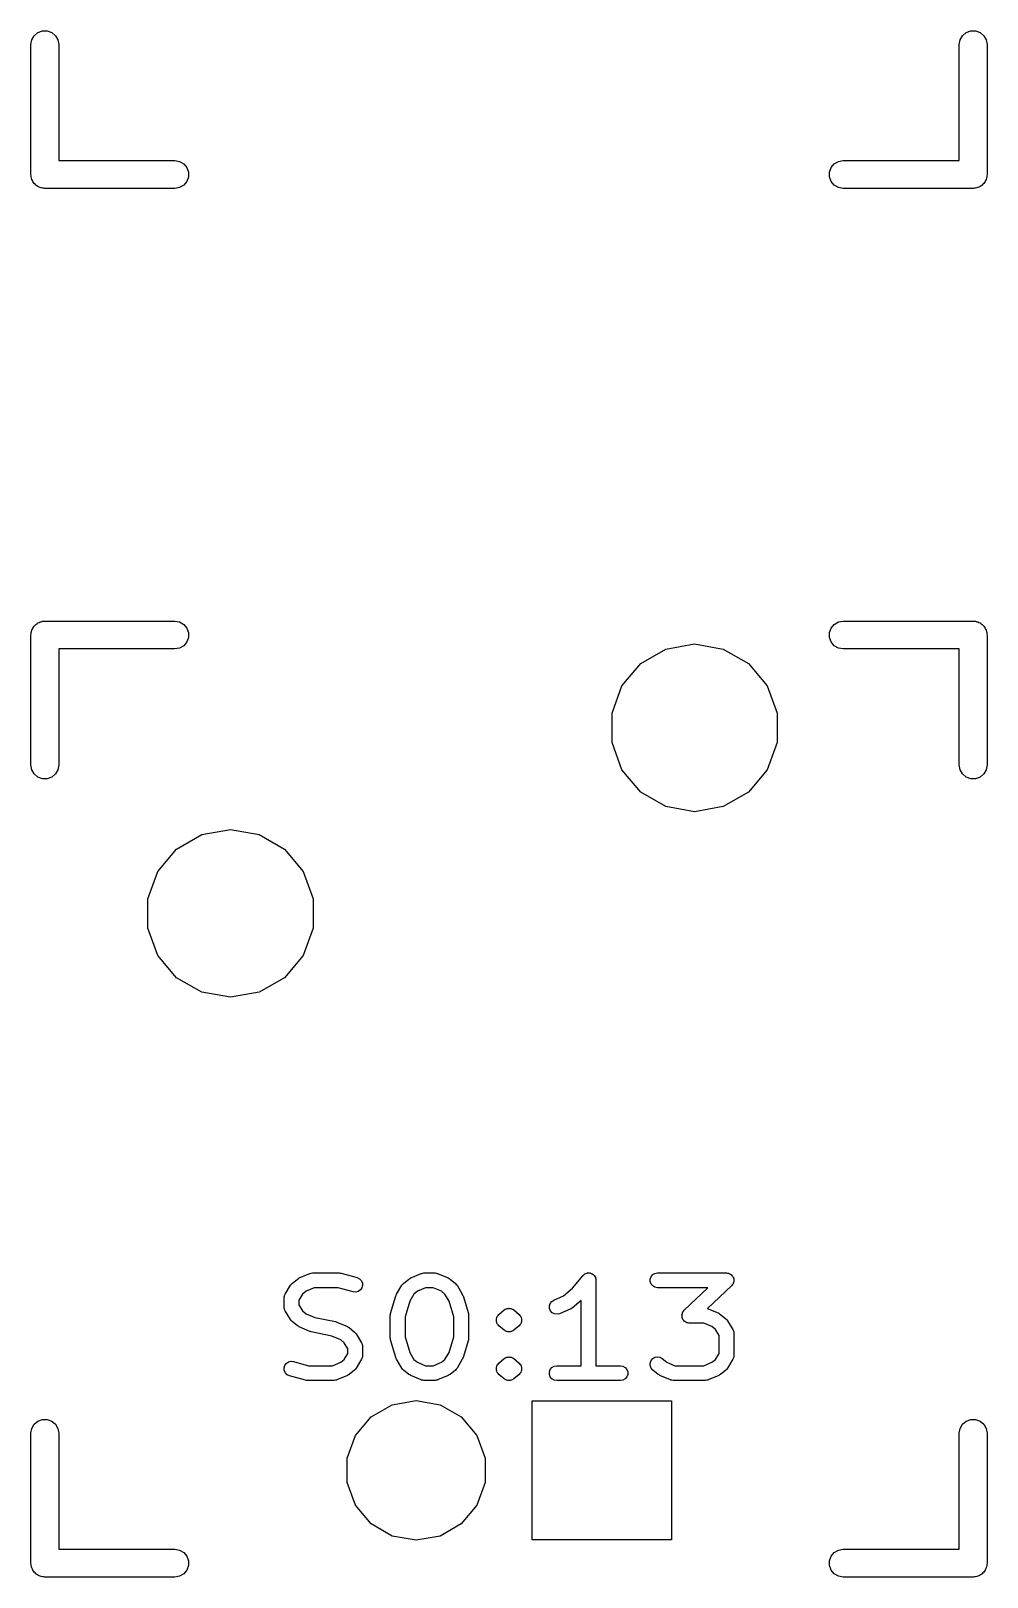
# Model space of a CAD drawing. Extents: x 15 to 276, y -105 to -15.
# Drawn here: x 262.46 to 275.54, y -104.54 to -83.38 of the extents above; entities that cross this region are included whole.
import ezdxf

# ---------------------------------------------------------------- set-up
doc = ezdxf.new("R2010")
doc.units = 0
doc.header["$MEASUREMENT"] = 0
doc.layers.add('BLACK', color=7, linetype='CONTINUOUS')

msp = doc.modelspace()

# ---------------------------------------------------------------- linework, layer by layer
at = {"layer": 'Black'}
for p, q in [((262.459, -83.572), (262.471, -83.5068)), ((262.471, -83.5068), (262.504, -83.4495)), ((262.504, -83.4495), (262.555, -83.407)), ((262.555, -83.407), (262.617, -83.3844)), ((262.617, -83.3844), (262.683, -83.3844)), ((262.683, -83.3844), (262.745, -83.407)), ((262.745, -83.407), (262.796, -83.4495)), ((262.796, -83.4495), (262.829, -83.5068)), ((262.829, -83.5068), (262.84, -83.572)), ((275.159, -83.572), (275.171, -83.5068)), ((275.171, -83.5068), (275.204, -83.4495)), ((275.204, -83.4495), (275.255, -83.407)), ((275.255, -83.407), (275.317, -83.3844)), ((275.317, -83.3844), (275.383, -83.3844)), ((275.383, -83.3844), (275.445, -83.407)), ((275.445, -83.407), (275.496, -83.4495)), ((275.496, -83.4495), (275.529, -83.5068)), ((275.529, -83.5068), (275.541, -83.572)), ((262.459, -85.35), (262.459, -83.572)), ((262.84, -83.572), (262.84, -85.1595)), ((275.159, -85.1595), (275.159, -83.572)), ((275.541, -83.572), (275.541, -85.35)), ((262.84, -85.1595), (264.428, -85.1595)), ((264.428, -85.1595), (264.493, -85.171)), ((264.493, -85.171), (264.55, -85.2041)), ((264.55, -85.2041), (264.593, -85.2548)), ((264.593, -85.2548), (264.616, -85.3169)), ((273.384, -85.3169), (273.407, -85.2548)), ((273.407, -85.2548), (273.45, -85.2041)), ((273.45, -85.2041), (273.507, -85.171)), ((273.507, -85.171), (273.572, -85.1595)), ((273.572, -85.1595), (275.159, -85.1595)), ((262.462, -85.3664), (262.459, -85.35)), ((262.462, -85.3831), (262.462, -85.3664)), ((262.468, -85.3987), (262.462, -85.3831)), ((262.471, -85.4152), (262.468, -85.3987)), ((262.479, -85.4296), (262.471, -85.4152)), ((262.485, -85.4453), (262.479, -85.4296)), ((262.496, -85.458), (262.485, -85.4453)), ((262.504, -85.4725), (262.496, -85.458)), ((264.593, -85.4453), (264.55, -85.4959)), ((264.616, -85.3831), (264.593, -85.4453)), ((264.616, -85.3169), (264.616, -85.3831)), ((273.384, -85.3831), (273.384, -85.3169)), ((273.407, -85.4453), (273.384, -85.3831)), ((273.45, -85.4959), (273.407, -85.4453)), ((275.504, -85.458), (275.496, -85.4725)), ((275.515, -85.4453), (275.504, -85.458)), ((275.521, -85.4296), (275.515, -85.4453)), ((275.529, -85.4152), (275.521, -85.4296)), ((275.532, -85.3987), (275.529, -85.4152)), ((275.538, -85.3831), (275.532, -85.3987)), ((275.541, -85.35), (275.538, -85.3664)), ((275.538, -85.3664), (275.538, -85.3831)), ((262.517, -85.4832), (262.504, -85.4725)), ((262.528, -85.4959), (262.517, -85.4832)), ((262.542, -85.5043), (262.528, -85.4959)), ((262.555, -85.515), (262.542, -85.5043)), ((262.57, -85.5207), (262.555, -85.515)), ((262.585, -85.529), (262.57, -85.5207)), ((262.601, -85.5319), (262.585, -85.529)), ((262.617, -85.5376), (262.601, -85.5319)), ((262.634, -85.5376), (262.617, -85.5376)), ((262.65, -85.5405), (262.634, -85.5376)), ((264.428, -85.5405), (262.65, -85.5405)), ((264.493, -85.529), (264.428, -85.5405)), ((264.55, -85.4959), (264.493, -85.529)), ((273.507, -85.529), (273.45, -85.4959)), ((273.572, -85.5405), (273.507, -85.529)), ((275.35, -85.5405), (273.572, -85.5405)), ((275.366, -85.5376), (275.35, -85.5405)), ((275.383, -85.5376), (275.366, -85.5376)), ((275.399, -85.5319), (275.383, -85.5376)), ((275.415, -85.529), (275.399, -85.5319)), ((275.43, -85.5207), (275.415, -85.529)), ((275.445, -85.515), (275.43, -85.5207)), ((275.458, -85.5043), (275.445, -85.515)), ((275.472, -85.4959), (275.458, -85.5043)), ((275.483, -85.4832), (275.472, -85.4959)), ((275.496, -85.4725), (275.483, -85.4832)), ((262.462, -91.6169), (262.468, -91.6013)), ((262.468, -91.6013), (262.471, -91.5848)), ((262.471, -91.5848), (262.479, -91.5704)), ((262.479, -91.5704), (262.485, -91.5547)), ((262.485, -91.5547), (262.496, -91.542)), ((262.496, -91.542), (262.504, -91.5275)), ((262.504, -91.5275), (262.517, -91.5168)), ((262.517, -91.5168), (262.528, -91.5041)), ((262.528, -91.5041), (262.542, -91.4957)), ((262.542, -91.4957), (262.555, -91.485)), ((262.555, -91.485), (262.57, -91.4793)), ((262.57, -91.4793), (262.585, -91.471)), ((262.585, -91.471), (262.601, -91.4681)), ((262.601, -91.4681), (262.617, -91.4624)), ((262.617, -91.4624), (262.634, -91.4624)), ((262.634, -91.4624), (262.65, -91.4595)), ((262.65, -91.4595), (264.428, -91.4595)), ((264.428, -91.4595), (264.493, -91.471)), ((264.493, -91.471), (264.55, -91.5041)), ((264.55, -91.5041), (264.593, -91.5547)), ((264.593, -91.5547), (264.616, -91.6169)), ((273.384, -91.6169), (273.407, -91.5547)), ((273.407, -91.5547), (273.45, -91.5041)), ((273.45, -91.5041), (273.507, -91.471)), ((273.507, -91.471), (273.572, -91.4595)), ((273.572, -91.4595), (275.35, -91.4595)), ((275.35, -91.4595), (275.366, -91.4624)), ((275.366, -91.4624), (275.383, -91.4624)), ((275.383, -91.4624), (275.399, -91.4681)), ((275.399, -91.4681), (275.415, -91.471)), ((275.415, -91.471), (275.43, -91.4793)), ((275.43, -91.4793), (275.445, -91.485)), ((275.445, -91.485), (275.458, -91.4957)), ((275.458, -91.4957), (275.472, -91.5041)), ((275.472, -91.5041), (275.483, -91.5168)), ((275.483, -91.5168), (275.496, -91.5275)), ((275.496, -91.5275), (275.504, -91.542)), ((275.504, -91.542), (275.515, -91.5547)), ((275.515, -91.5547), (275.521, -91.5704)), ((275.521, -91.5704), (275.529, -91.5848)), ((275.529, -91.5848), (275.532, -91.6013)), ((275.532, -91.6013), (275.538, -91.6169)), ((262.459, -91.65), (262.462, -91.6336)), ((262.459, -93.428), (262.459, -91.65)), ((262.462, -91.6336), (262.462, -91.6169)), ((264.55, -91.7959), (264.493, -91.829)), ((264.593, -91.7452), (264.55, -91.7959)), ((264.616, -91.6831), (264.593, -91.7452)), ((264.616, -91.6169), (264.616, -91.6831)), ((271.148, -91.8418), (271.54, -91.7726)), ((271.54, -91.7726), (271.932, -91.8418)), ((273.384, -91.6831), (273.384, -91.6169)), ((273.407, -91.7452), (273.384, -91.6831)), ((273.45, -91.7959), (273.407, -91.7452)), ((273.507, -91.829), (273.45, -91.7959)), ((275.538, -91.6169), (275.538, -91.6336)), ((275.538, -91.6336), (275.541, -91.65)), ((275.541, -91.65), (275.541, -93.428)), ((264.428, -91.8405), (262.84, -91.8405)), ((262.84, -91.8405), (262.84, -93.428)), ((264.493, -91.829), (264.428, -91.8405)), ((270.802, -92.0411), (271.148, -91.8418)), ((271.932, -91.8418), (272.278, -92.0411)), ((273.572, -91.8405), (273.507, -91.829)), ((275.159, -91.8405), (273.572, -91.8405)), ((275.159, -93.428), (275.159, -91.8405)), ((270.546, -92.3463), (270.802, -92.0411)), ((272.278, -92.0411), (272.534, -92.3463)), ((270.41, -92.7208), (270.546, -92.3463)), ((272.534, -92.3463), (272.67, -92.7208)), ((270.41, -93.1192), (270.41, -92.7208)), ((272.67, -92.7208), (272.67, -93.1192)), ((270.546, -93.4937), (270.41, -93.1192)), ((272.67, -93.1192), (272.534, -93.4937)), ((262.471, -93.4932), (262.459, -93.428)), ((262.504, -93.5505), (262.471, -93.4932)), ((262.829, -93.4932), (262.796, -93.5505)), ((262.84, -93.428), (262.829, -93.4932)), ((270.802, -93.7989), (270.546, -93.4937)), ((272.534, -93.4937), (272.278, -93.7989)), ((275.171, -93.4932), (275.159, -93.428)), ((275.204, -93.5505), (275.171, -93.4932)), ((275.529, -93.4932), (275.496, -93.5505)), ((275.541, -93.428), (275.529, -93.4932)), ((262.555, -93.593), (262.504, -93.5505)), ((262.617, -93.6156), (262.555, -93.593)), ((262.683, -93.6156), (262.617, -93.6156)), ((262.745, -93.593), (262.683, -93.6156)), ((262.796, -93.5505), (262.745, -93.593)), ((275.255, -93.593), (275.204, -93.5505)), ((275.317, -93.6156), (275.255, -93.593)), ((275.383, -93.6156), (275.317, -93.6156)), ((275.445, -93.593), (275.383, -93.6156)), ((275.496, -93.5505), (275.445, -93.593)), ((271.148, -93.9982), (270.802, -93.7989)), ((272.278, -93.7989), (271.932, -93.9982)), ((271.54, -94.0674), (271.148, -93.9982)), ((271.932, -93.9982), (271.54, -94.0674)), ((264.798, -94.3818), (265.19, -94.3126)), ((265.19, -94.3126), (265.582, -94.3818)), ((264.452, -94.5811), (264.798, -94.3818)), ((265.582, -94.3818), (265.928, -94.5811)), ((264.196, -94.8863), (264.452, -94.5811)), ((265.928, -94.5811), (266.184, -94.8863)), ((264.06, -95.2608), (264.196, -94.8863)), ((266.184, -94.8863), (266.32, -95.2608)), ((264.06, -95.6592), (264.06, -95.2608)), ((266.32, -95.2608), (266.32, -95.6592)), ((264.196, -96.0337), (264.06, -95.6592)), ((266.32, -95.6592), (266.184, -96.0337)), ((264.452, -96.3389), (264.196, -96.0337)), ((266.184, -96.0337), (265.928, -96.3389)), ((264.798, -96.5382), (264.452, -96.3389)), ((265.928, -96.3389), (265.582, -96.5382)), ((265.19, -96.6074), (264.798, -96.5382)), ((265.582, -96.5382), (265.19, -96.6074)), ((266.032, -100.522), (266.105, -100.462)), ((266.105, -100.462), (266.118, -100.454)), ((266.118, -100.454), (266.131, -100.446)), ((266.131, -100.446), (266.276, -100.386)), ((266.276, -100.386), (266.278, -100.385)), ((266.278, -100.385), (266.28, -100.384)), ((266.28, -100.384), (266.295, -100.381)), ((266.295, -100.381), (266.31, -100.378)), ((266.31, -100.378), (266.313, -100.378)), ((266.313, -100.378), (266.315, -100.378)), ((266.315, -100.378), (266.678, -100.378)), ((266.678, -100.378), (266.691, -100.38)), ((266.691, -100.38), (266.705, -100.382)), ((266.705, -100.382), (266.923, -100.442)), ((266.923, -100.442), (266.954, -100.457)), ((266.954, -100.457), (266.979, -100.482)), ((266.979, -100.482), (266.994, -100.515)), ((267.556, -100.522), (267.629, -100.462)), ((267.629, -100.462), (267.642, -100.454)), ((267.642, -100.454), (267.655, -100.446)), ((267.655, -100.446), (267.8, -100.386)), ((267.8, -100.386), (267.802, -100.385)), ((267.802, -100.385), (267.804, -100.384)), ((267.804, -100.384), (267.819, -100.381)), ((267.819, -100.381), (267.834, -100.378)), ((267.834, -100.378), (267.837, -100.378)), ((267.837, -100.378), (267.839, -100.378)), ((267.839, -100.378), (267.984, -100.378)), ((267.984, -100.378), (267.986, -100.378)), ((267.986, -100.378), (267.989, -100.378)), ((267.989, -100.378), (268.004, -100.381)), ((268.004, -100.381), (268.019, -100.384)), ((268.019, -100.384), (268.021, -100.385)), ((268.021, -100.385), (268.023, -100.386)), ((268.023, -100.386), (268.168, -100.446)), ((268.168, -100.446), (268.181, -100.454)), ((268.181, -100.454), (268.194, -100.462)), ((268.194, -100.462), (268.267, -100.522)), ((269.871, -100.589), (270.009, -100.416)), ((270.009, -100.416), (270.01, -100.415)), ((270.01, -100.415), (270.011, -100.414)), ((270.011, -100.414), (270.023, -100.404)), ((270.023, -100.404), (270.036, -100.393)), ((270.036, -100.393), (270.037, -100.392)), ((270.037, -100.392), (270.038, -100.392)), ((270.038, -100.392), (270.053, -100.386)), ((270.053, -100.386), (270.069, -100.38)), ((270.069, -100.38), (270.07, -100.38)), ((270.07, -100.38), (270.071, -100.379)), ((270.071, -100.379), (270.087, -100.379)), ((270.087, -100.379), (270.104, -100.379)), ((270.104, -100.379), (270.105, -100.379)), ((270.105, -100.379), (270.106, -100.379)), ((270.106, -100.379), (270.122, -100.385)), ((270.122, -100.385), (270.137, -100.39)), ((270.137, -100.39), (270.138, -100.391)), ((270.138, -100.391), (270.139, -100.392)), ((270.139, -100.392), (270.152, -100.402)), ((270.152, -100.402), (270.165, -100.412)), ((270.165, -100.412), (270.165, -100.413)), ((270.165, -100.413), (270.166, -100.414)), ((270.166, -100.414), (270.175, -100.428)), ((270.175, -100.428), (270.183, -100.443)), ((270.183, -100.443), (270.183, -100.444)), ((270.183, -100.444), (270.184, -100.445)), ((270.184, -100.445), (270.187, -100.461)), ((270.187, -100.461), (270.19, -100.477)), ((270.19, -100.477), (270.19, -100.478)), ((270.19, -100.478), (270.19, -100.48)), ((270.19, -100.48), (270.19, -101.648)), ((270.932, -100.462), (270.944, -100.429)), ((270.932, -100.497), (270.932, -100.462)), ((270.944, -100.429), (270.967, -100.402)), ((270.967, -100.402), (270.997, -100.384)), ((270.997, -100.384), (271.032, -100.378)), ((271.032, -100.378), (271.975, -100.378)), ((271.975, -100.378), (271.99, -100.38)), ((271.99, -100.38), (272.004, -100.382)), ((272.004, -100.382), (272.007, -100.383)), ((272.007, -100.383), (272.01, -100.384)), ((272.01, -100.384), (272.023, -100.391)), ((272.023, -100.391), (272.036, -100.398)), ((272.036, -100.398), (272.038, -100.4)), ((272.038, -100.4), (272.041, -100.402)), ((272.041, -100.402), (272.05, -100.413)), ((272.05, -100.413), (272.06, -100.423)), ((272.06, -100.423), (272.061, -100.426)), ((272.061, -100.426), (272.063, -100.429)), ((272.063, -100.429), (272.068, -100.442)), ((272.068, -100.442), (272.074, -100.456)), ((272.074, -100.456), (272.074, -100.459)), ((272.074, -100.459), (272.075, -100.462)), ((272.075, -100.462), (272.075, -100.476)), ((272.075, -100.476), (272.076, -100.491)), ((265.925, -100.702), (265.928, -100.695)), ((265.928, -100.695), (265.929, -100.687)), ((265.929, -100.687), (265.934, -100.678)), ((265.934, -100.678), (265.937, -100.669)), ((265.937, -100.669), (266.01, -100.548)), ((266.01, -100.548), (266.021, -100.535)), ((266.021, -100.535), (266.032, -100.522)), ((266.175, -100.668), (266.126, -100.75)), ((266.223, -100.628), (266.175, -100.668)), ((266.335, -100.581), (266.223, -100.628)), ((266.664, -100.581), (266.335, -100.581)), ((266.868, -100.638), (266.664, -100.581)), ((266.903, -100.641), (266.868, -100.638)), ((266.938, -100.632), (266.903, -100.641)), ((266.967, -100.612), (266.938, -100.632)), ((266.987, -100.584), (266.967, -100.612)), ((266.997, -100.55), (266.987, -100.584)), ((266.994, -100.515), (266.997, -100.55)), ((267.379, -100.934), (267.451, -100.692)), ((267.451, -100.692), (267.457, -100.681)), ((267.457, -100.681), (267.461, -100.669)), ((267.461, -100.669), (267.534, -100.548)), ((267.534, -100.548), (267.545, -100.535)), ((267.545, -100.535), (267.556, -100.522)), ((267.699, -100.668), (267.642, -100.763)), ((267.747, -100.628), (267.699, -100.668)), ((267.859, -100.581), (267.747, -100.628)), ((267.964, -100.581), (267.859, -100.581)), ((268.076, -100.628), (267.964, -100.581)), ((268.123, -100.668), (268.076, -100.628)), ((268.181, -100.763), (268.123, -100.668)), ((268.267, -100.522), (268.278, -100.535)), ((268.278, -100.535), (268.289, -100.548)), ((268.289, -100.548), (268.361, -100.669)), ((268.361, -100.669), (268.366, -100.681)), ((268.366, -100.681), (268.372, -100.692)), ((268.372, -100.692), (268.444, -100.934)), ((269.614, -100.749), (269.745, -100.694)), ((269.745, -100.694), (269.871, -100.589)), ((270.944, -100.53), (270.932, -100.497)), ((270.967, -100.557), (270.944, -100.53)), ((270.997, -100.575), (270.967, -100.557)), ((271.032, -100.581), (270.997, -100.575)), ((271.721, -100.581), (271.032, -100.581)), ((271.397, -100.89), (271.721, -100.581)), ((272.045, -100.553), (271.716, -100.867)), ((272.054, -100.541), (272.045, -100.553)), ((272.063, -100.53), (272.054, -100.541)), ((272.065, -100.527), (272.063, -100.53)), ((272.066, -100.525), (272.065, -100.527)), ((272.071, -100.511), (272.066, -100.525)), ((272.075, -100.497), (272.071, -100.511)), ((272.076, -100.491), (272.075, -100.494)), ((272.075, -100.494), (272.075, -100.497)), ((265.923, -100.721), (265.925, -100.712)), ((265.923, -100.842), (265.923, -100.721)), ((265.925, -100.852), (265.923, -100.842)), ((265.925, -100.712), (265.925, -100.702)), ((265.925, -100.862), (265.925, -100.852)), ((265.928, -100.869), (265.925, -100.862)), ((265.929, -100.877), (265.928, -100.869)), ((265.934, -100.886), (265.929, -100.877)), ((265.937, -100.895), (265.934, -100.886)), ((266.01, -101.016), (265.937, -100.895)), ((266.126, -100.75), (266.126, -100.814)), ((266.126, -100.814), (266.175, -100.896)), ((266.175, -100.896), (266.223, -100.936)), ((267.642, -100.763), (267.578, -100.978)), ((268.245, -100.978), (268.181, -100.763)), ((268.862, -100.946), (268.935, -100.885)), ((268.935, -100.885), (268.943, -100.881)), ((268.943, -100.881), (268.949, -100.875)), ((268.949, -100.875), (268.957, -100.872)), ((268.957, -100.872), (268.965, -100.868)), ((268.965, -100.868), (268.965, -100.868)), ((268.965, -100.868), (268.966, -100.868)), ((268.966, -100.868), (268.974, -100.866)), ((268.974, -100.866), (268.982, -100.863)), ((268.982, -100.863), (268.991, -100.863)), ((268.991, -100.863), (269, -100.862)), ((269, -100.862), (269, -100.862)), ((269, -100.862), (269, -100.862)), ((269, -100.862), (269.009, -100.863)), ((269.009, -100.863), (269.018, -100.863)), ((269.018, -100.863), (269.026, -100.866)), ((269.026, -100.866), (269.034, -100.868)), ((269.034, -100.868), (269.035, -100.868)), ((269.035, -100.868), (269.035, -100.868)), ((269.035, -100.868), (269.043, -100.872)), ((269.043, -100.872), (269.051, -100.875)), ((269.051, -100.875), (269.057, -100.881)), ((269.057, -100.881), (269.065, -100.885)), ((269.065, -100.885), (269.138, -100.946)), ((269.552, -100.829), (269.563, -100.796)), ((269.554, -100.865), (269.552, -100.829)), ((269.568, -100.897), (269.554, -100.865)), ((269.563, -100.796), (269.584, -100.768)), ((269.591, -100.923), (269.568, -100.897)), ((269.584, -100.768), (269.614, -100.749)), ((269.837, -100.876), (269.692, -100.936)), ((269.85, -100.868), (269.837, -100.876)), ((269.863, -100.86), (269.85, -100.868)), ((269.987, -100.757), (269.863, -100.86)), ((269.987, -101.648), (269.987, -100.757)), ((271.379, -100.913), (271.389, -100.901)), ((271.389, -100.901), (271.397, -100.89)), ((271.716, -100.867), (271.72, -100.868)), ((271.72, -100.868), (271.722, -100.869)), ((271.722, -100.869), (271.724, -100.87)), ((271.724, -100.87), (271.869, -100.93)), ((266.021, -101.028), (266.01, -101.016)), ((266.032, -101.041), (266.021, -101.028)), ((266.105, -101.102), (266.032, -101.041)), ((266.118, -101.109), (266.105, -101.102)), ((266.131, -101.118), (266.118, -101.109)), ((266.276, -101.178), (266.131, -101.118)), ((266.223, -100.936), (266.345, -100.987)), ((266.345, -100.987), (266.626, -101.045)), ((266.626, -101.045), (266.635, -101.049)), ((266.635, -101.049), (266.644, -101.051)), ((266.644, -101.051), (266.789, -101.111)), ((266.789, -101.111), (266.802, -101.12)), ((266.802, -101.12), (266.815, -101.127)), ((267.374, -100.963), (267.377, -100.949)), ((267.374, -101.266), (267.374, -100.963)), ((267.377, -100.949), (267.379, -100.934)), ((267.578, -100.978), (267.578, -101.251)), ((268.245, -101.251), (268.245, -100.978)), ((268.444, -100.934), (268.446, -100.949)), ((268.446, -100.949), (268.448, -100.963)), ((268.448, -100.963), (268.448, -101.266)), ((268.827, -101.006), (268.833, -100.99)), ((268.827, -101.007), (268.827, -101.006)), ((268.827, -101.006), (268.827, -101.006)), ((268.827, -101.024), (268.827, -101.007)), ((268.827, -101.041), (268.827, -101.024)), ((268.827, -101.042), (268.827, -101.041)), ((268.827, -101.041), (268.827, -101.041)), ((268.833, -101.058), (268.827, -101.042)), ((268.833, -100.99), (268.839, -100.973)), ((268.839, -101.074), (268.833, -101.058)), ((268.839, -100.973), (268.839, -100.973)), ((268.839, -100.973), (268.84, -100.973)), ((268.839, -101.075), (268.839, -101.074)), ((268.84, -101.075), (268.839, -101.075)), ((268.84, -100.973), (268.851, -100.959)), ((268.851, -101.088), (268.84, -101.075)), ((268.851, -100.959), (268.862, -100.946)), ((268.862, -101.101), (268.851, -101.088)), ((268.862, -100.946), (268.862, -100.946)), ((268.862, -100.946), (268.862, -100.946)), ((268.862, -101.102), (268.862, -101.101)), ((268.935, -101.162), (268.862, -101.102)), ((268.862, -101.102), (268.862, -101.102)), ((269.138, -101.102), (269.065, -101.162)), ((269.138, -100.946), (269.138, -100.946)), ((269.138, -100.946), (269.138, -100.946)), ((269.138, -100.946), (269.149, -100.959)), ((269.149, -101.088), (269.138, -101.101)), ((269.138, -101.101), (269.138, -101.102)), ((269.138, -101.102), (269.138, -101.102)), ((269.149, -100.959), (269.16, -100.973)), ((269.16, -101.075), (269.149, -101.088)), ((269.16, -100.973), (269.161, -100.973)), ((269.161, -101.075), (269.16, -101.075)), ((269.161, -100.973), (269.161, -100.973)), ((269.161, -100.973), (269.167, -100.99)), ((269.167, -101.058), (269.161, -101.074)), ((269.161, -101.074), (269.161, -101.075)), ((269.167, -100.99), (269.173, -101.006)), ((269.173, -101.042), (269.167, -101.058)), ((269.173, -101.006), (269.173, -101.006)), ((269.173, -101.006), (269.173, -101.007)), ((269.173, -101.007), (269.173, -101.024)), ((269.173, -101.024), (269.173, -101.041)), ((269.173, -101.041), (269.173, -101.041)), ((269.173, -101.041), (269.173, -101.042)), ((269.623, -100.939), (269.591, -100.923)), ((269.658, -100.944), (269.623, -100.939)), ((269.692, -100.936), (269.658, -100.944)), ((271.366, -100.952), (271.367, -100.949)), ((271.367, -100.966), (271.366, -100.952)), ((271.367, -100.946), (271.372, -100.932)), ((271.367, -100.949), (271.367, -100.946)), ((271.367, -100.981), (271.367, -100.966)), ((271.368, -100.984), (271.367, -100.981)), ((271.369, -100.987), (271.368, -100.984)), ((271.374, -101.001), (271.369, -100.987)), ((271.372, -100.932), (271.376, -100.918)), ((271.379, -101.014), (271.374, -101.001)), ((271.376, -100.918), (271.378, -100.916)), ((271.378, -100.916), (271.379, -100.913)), ((271.382, -101.017), (271.379, -101.014)), ((271.383, -101.02), (271.382, -101.017)), ((271.393, -101.03), (271.383, -101.02)), ((271.402, -101.041), (271.393, -101.03)), ((271.405, -101.043), (271.402, -101.041)), ((271.407, -101.045), (271.405, -101.043)), ((271.42, -101.052), (271.407, -101.045)), ((271.433, -101.059), (271.42, -101.052)), ((271.436, -101.059), (271.433, -101.059)), ((271.439, -101.061), (271.436, -101.059)), ((271.453, -101.062), (271.439, -101.061)), ((271.467, -101.065), (271.453, -101.062)), ((271.665, -101.065), (271.467, -101.065)), ((271.777, -101.112), (271.665, -101.065)), ((271.825, -101.151), (271.777, -101.112)), ((271.869, -100.93), (271.882, -100.938)), ((271.882, -100.938), (271.895, -100.946)), ((271.895, -100.946), (271.968, -101.006)), ((271.968, -101.006), (271.979, -101.019)), ((271.979, -101.019), (271.99, -101.032)), ((271.99, -101.032), (272.063, -101.153)), ((266.285, -101.18), (266.276, -101.178)), ((266.294, -101.184), (266.285, -101.18)), ((266.575, -101.242), (266.294, -101.184)), ((266.697, -101.293), (266.575, -101.242)), ((266.745, -101.333), (266.697, -101.293)), ((266.794, -101.415), (266.745, -101.333)), ((266.815, -101.127), (266.888, -101.188)), ((266.888, -101.188), (266.899, -101.201)), ((266.899, -101.201), (266.91, -101.213)), ((266.91, -101.213), (266.983, -101.334)), ((266.983, -101.334), (266.986, -101.343)), ((267.377, -101.28), (267.374, -101.266)), ((267.379, -101.295), (267.377, -101.28)), ((267.451, -101.537), (267.379, -101.295)), ((267.578, -101.251), (267.642, -101.466)), ((268.181, -101.466), (268.245, -101.251)), ((268.444, -101.295), (268.372, -101.537)), ((268.446, -101.28), (268.444, -101.295)), ((268.448, -101.266), (268.446, -101.28)), ((268.943, -101.167), (268.935, -101.162)), ((268.949, -101.172), (268.943, -101.167)), ((268.957, -101.175), (268.949, -101.172)), ((268.965, -101.18), (268.957, -101.175)), ((268.966, -101.18), (268.965, -101.18)), ((268.965, -101.18), (268.965, -101.18)), ((268.974, -101.181), (268.966, -101.18)), ((268.982, -101.184), (268.974, -101.181)), ((268.991, -101.184), (268.982, -101.184)), ((269, -101.186), (268.991, -101.184)), ((269.009, -101.184), (269, -101.186)), ((269, -101.186), (269, -101.186)), ((269, -101.186), (269, -101.186)), ((269.018, -101.184), (269.009, -101.184)), ((269.026, -101.181), (269.018, -101.184)), ((269.034, -101.18), (269.026, -101.181)), ((269.035, -101.18), (269.034, -101.18)), ((269.043, -101.175), (269.035, -101.18)), ((269.035, -101.18), (269.035, -101.18)), ((269.051, -101.172), (269.043, -101.175)), ((269.057, -101.167), (269.051, -101.172)), ((269.065, -101.162), (269.057, -101.167)), ((271.874, -101.233), (271.825, -101.151)), ((271.874, -101.479), (271.874, -101.233)), ((272.063, -101.153), (272.066, -101.162)), ((272.066, -101.162), (272.071, -101.17)), ((272.071, -101.17), (272.072, -101.178)), ((272.072, -101.178), (272.075, -101.186)), ((272.075, -101.186), (272.075, -101.196)), ((272.075, -101.196), (272.077, -101.205)), ((272.077, -101.205), (272.077, -101.508)), ((266.745, -101.562), (266.794, -101.479)), ((266.794, -101.479), (266.794, -101.415)), ((266.986, -101.343), (266.991, -101.352)), ((266.991, -101.542), (266.986, -101.551)), ((266.991, -101.352), (266.992, -101.36)), ((266.992, -101.534), (266.991, -101.542)), ((266.992, -101.36), (266.995, -101.367)), ((266.995, -101.527), (266.992, -101.534)), ((266.995, -101.367), (266.995, -101.377)), ((266.995, -101.377), (266.997, -101.387)), ((266.997, -101.508), (266.995, -101.517)), ((266.995, -101.517), (266.995, -101.527)), ((266.997, -101.387), (266.997, -101.508)), ((267.457, -101.548), (267.451, -101.537)), ((267.642, -101.466), (267.699, -101.562)), ((268.123, -101.562), (268.181, -101.466)), ((268.372, -101.537), (268.366, -101.548)), ((268.935, -101.551), (268.943, -101.546)), ((268.943, -101.546), (268.949, -101.541)), ((268.949, -101.541), (268.957, -101.538)), ((268.957, -101.538), (268.965, -101.533)), ((268.965, -101.533), (268.965, -101.533)), ((268.965, -101.533), (268.966, -101.533)), ((268.966, -101.533), (268.974, -101.531)), ((268.974, -101.531), (268.982, -101.529)), ((268.982, -101.529), (268.991, -101.529)), ((268.991, -101.529), (269, -101.527)), ((269, -101.527), (269, -101.527)), ((269, -101.527), (269, -101.527)), ((269, -101.527), (269.009, -101.529)), ((269.009, -101.529), (269.018, -101.529)), ((269.018, -101.529), (269.026, -101.531)), ((269.026, -101.531), (269.034, -101.533)), ((269.034, -101.533), (269.035, -101.533)), ((269.035, -101.533), (269.035, -101.533)), ((269.035, -101.533), (269.043, -101.538)), ((269.043, -101.538), (269.051, -101.541)), ((269.051, -101.541), (269.057, -101.546)), ((269.057, -101.546), (269.065, -101.551)), ((270.966, -101.551), (270.997, -101.533)), ((270.997, -101.533), (271.032, -101.527)), ((271.032, -101.527), (271.066, -101.533)), ((271.066, -101.533), (271.097, -101.551)), ((271.825, -101.562), (271.874, -101.479)), ((272.071, -101.542), (272.066, -101.551)), ((272.072, -101.534), (272.071, -101.542)), ((272.075, -101.527), (272.072, -101.534)), ((272.077, -101.508), (272.075, -101.517)), ((272.075, -101.517), (272.075, -101.527)), ((265.923, -101.679), (265.933, -101.645)), ((265.926, -101.714), (265.923, -101.679)), ((265.941, -101.747), (265.926, -101.714)), ((265.933, -101.645), (265.953, -101.617)), ((265.966, -101.772), (265.941, -101.747)), ((265.953, -101.617), (265.982, -101.597)), ((265.982, -101.597), (266.017, -101.588)), ((266.017, -101.588), (266.052, -101.591)), ((266.052, -101.591), (266.256, -101.648)), ((266.256, -101.648), (266.585, -101.648)), ((266.585, -101.648), (266.697, -101.601)), ((266.697, -101.601), (266.745, -101.562)), ((266.888, -101.707), (266.815, -101.767)), ((266.899, -101.694), (266.888, -101.707)), ((266.91, -101.681), (266.899, -101.694)), ((266.983, -101.56), (266.91, -101.681)), ((266.986, -101.551), (266.983, -101.56)), ((267.461, -101.56), (267.457, -101.548)), ((267.534, -101.681), (267.461, -101.56)), ((267.545, -101.694), (267.534, -101.681)), ((267.556, -101.707), (267.545, -101.694)), ((267.629, -101.767), (267.556, -101.707)), ((267.699, -101.562), (267.747, -101.601)), ((267.747, -101.601), (267.859, -101.648)), ((267.859, -101.648), (267.964, -101.648)), ((267.964, -101.648), (268.076, -101.601)), ((268.076, -101.601), (268.123, -101.562)), ((268.267, -101.707), (268.194, -101.767)), ((268.278, -101.694), (268.267, -101.707)), ((268.289, -101.681), (268.278, -101.694)), ((268.361, -101.56), (268.289, -101.681)), ((268.366, -101.548), (268.361, -101.56)), ((268.827, -101.671), (268.833, -101.655)), ((268.827, -101.672), (268.827, -101.671)), ((268.827, -101.671), (268.827, -101.671)), ((268.827, -101.689), (268.827, -101.672)), ((268.827, -101.706), (268.827, -101.689)), ((268.827, -101.707), (268.827, -101.706)), ((268.833, -101.723), (268.827, -101.707)), ((268.827, -101.707), (268.827, -101.707)), ((268.833, -101.655), (268.839, -101.639)), ((268.839, -101.74), (268.833, -101.723)), ((268.839, -101.639), (268.839, -101.638)), ((268.839, -101.638), (268.84, -101.638)), ((268.84, -101.74), (268.839, -101.74)), ((268.839, -101.74), (268.839, -101.74)), ((268.84, -101.638), (268.851, -101.625)), ((268.851, -101.753), (268.84, -101.74)), ((268.851, -101.625), (268.862, -101.611)), ((268.862, -101.767), (268.851, -101.753)), ((268.862, -101.611), (268.935, -101.551)), ((268.862, -101.611), (268.862, -101.611)), ((268.862, -101.611), (268.862, -101.611)), ((269.065, -101.551), (269.138, -101.611)), ((269.138, -101.611), (269.138, -101.611)), ((269.138, -101.611), (269.138, -101.611)), ((269.138, -101.611), (269.149, -101.625)), ((269.149, -101.753), (269.138, -101.767)), ((269.149, -101.625), (269.16, -101.638)), ((269.16, -101.74), (269.149, -101.753)), ((269.16, -101.638), (269.161, -101.638)), ((269.161, -101.74), (269.16, -101.74)), ((269.161, -101.638), (269.161, -101.639)), ((269.161, -101.639), (269.167, -101.655)), ((269.167, -101.723), (269.161, -101.74)), ((269.161, -101.74), (269.161, -101.74)), ((269.167, -101.655), (269.173, -101.671)), ((269.173, -101.707), (269.167, -101.723)), ((269.173, -101.671), (269.173, -101.671)), ((269.173, -101.671), (269.173, -101.672)), ((269.173, -101.672), (269.173, -101.689)), ((269.173, -101.689), (269.173, -101.706)), ((269.173, -101.706), (269.173, -101.707)), ((269.173, -101.707), (269.173, -101.707)), ((269.553, -101.732), (269.565, -101.699)), ((269.553, -101.767), (269.553, -101.732)), ((269.565, -101.699), (269.588, -101.672)), ((269.588, -101.672), (269.618, -101.654)), ((269.618, -101.654), (269.653, -101.648)), ((269.653, -101.648), (269.987, -101.648)), ((270.19, -101.648), (270.524, -101.648)), ((270.524, -101.648), (270.559, -101.654)), ((270.559, -101.654), (270.589, -101.672)), ((270.589, -101.672), (270.612, -101.699)), ((270.612, -101.699), (270.624, -101.732)), ((270.624, -101.732), (270.624, -101.767)), ((270.932, -101.611), (270.944, -101.578)), ((270.932, -101.647), (270.932, -101.611)), ((270.944, -101.68), (270.932, -101.647)), ((270.944, -101.578), (270.966, -101.551)), ((270.967, -101.707), (270.944, -101.68)), ((271.04, -101.767), (270.967, -101.707)), ((271.097, -101.551), (271.158, -101.601)), ((271.158, -101.601), (271.27, -101.648)), ((271.27, -101.648), (271.665, -101.648)), ((271.665, -101.648), (271.777, -101.601)), ((271.777, -101.601), (271.825, -101.562)), ((271.968, -101.707), (271.895, -101.767)), ((271.979, -101.694), (271.968, -101.707)), ((271.99, -101.681), (271.979, -101.694)), ((272.063, -101.56), (271.99, -101.681)), ((272.066, -101.551), (272.063, -101.56)), ((265.997, -101.787), (265.966, -101.772)), ((266.215, -101.847), (265.997, -101.787)), ((266.229, -101.849), (266.215, -101.847)), ((266.242, -101.851), (266.229, -101.849)), ((266.605, -101.851), (266.242, -101.851)), ((266.607, -101.851), (266.605, -101.851)), ((266.61, -101.851), (266.607, -101.851)), ((266.625, -101.848), (266.61, -101.851)), ((266.64, -101.845), (266.625, -101.848)), ((266.642, -101.844), (266.64, -101.845)), ((266.644, -101.843), (266.642, -101.844)), ((266.789, -101.783), (266.644, -101.843)), ((266.802, -101.775), (266.789, -101.783)), ((266.815, -101.767), (266.802, -101.775)), ((267.642, -101.775), (267.629, -101.767)), ((267.655, -101.783), (267.642, -101.775)), ((267.8, -101.843), (267.655, -101.783)), ((267.802, -101.844), (267.8, -101.843)), ((267.804, -101.845), (267.802, -101.844)), ((267.819, -101.848), (267.804, -101.845)), ((267.834, -101.851), (267.819, -101.848)), ((267.837, -101.851), (267.834, -101.851)), ((267.839, -101.851), (267.837, -101.851)), ((267.984, -101.851), (267.839, -101.851)), ((267.986, -101.851), (267.984, -101.851)), ((267.989, -101.851), (267.986, -101.851)), ((268.004, -101.848), (267.989, -101.851)), ((268.019, -101.845), (268.004, -101.848)), ((268.021, -101.844), (268.019, -101.845)), ((268.023, -101.843), (268.021, -101.844)), ((268.168, -101.783), (268.023, -101.843)), ((268.181, -101.775), (268.168, -101.783)), ((268.194, -101.767), (268.181, -101.775)), ((268.935, -101.828), (268.862, -101.767)), ((268.862, -101.767), (268.862, -101.767)), ((268.862, -101.767), (268.862, -101.767)), ((268.943, -101.832), (268.935, -101.828)), ((268.949, -101.838), (268.943, -101.832)), ((268.957, -101.84), (268.949, -101.838)), ((268.965, -101.845), (268.957, -101.84)), ((268.966, -101.845), (268.965, -101.845)), ((268.965, -101.845), (268.965, -101.845)), ((268.974, -101.847), (268.966, -101.845)), ((268.982, -101.85), (268.974, -101.847)), ((268.991, -101.85), (268.982, -101.85)), ((269, -101.851), (268.991, -101.85)), ((269.009, -101.85), (269, -101.851)), ((269, -101.851), (269, -101.851)), ((269, -101.851), (269, -101.851)), ((269.018, -101.85), (269.009, -101.85)), ((269.026, -101.847), (269.018, -101.85)), ((269.034, -101.845), (269.026, -101.847)), ((269.035, -101.845), (269.034, -101.845)), ((269.043, -101.84), (269.035, -101.845)), ((269.035, -101.845), (269.035, -101.845)), ((269.051, -101.838), (269.043, -101.84)), ((269.057, -101.832), (269.051, -101.838)), ((269.065, -101.828), (269.057, -101.832)), ((269.138, -101.767), (269.065, -101.828)), ((269.138, -101.767), (269.138, -101.767)), ((269.138, -101.767), (269.138, -101.767)), ((269.565, -101.8), (269.553, -101.767)), ((269.588, -101.827), (269.565, -101.8)), ((269.618, -101.845), (269.588, -101.827)), ((269.653, -101.851), (269.618, -101.845)), ((270.524, -101.851), (269.653, -101.851)), ((270.559, -101.845), (270.524, -101.851)), ((270.589, -101.827), (270.559, -101.845)), ((270.612, -101.8), (270.589, -101.827)), ((270.624, -101.767), (270.612, -101.8)), ((271.053, -101.775), (271.04, -101.767)), ((271.065, -101.783), (271.053, -101.775)), ((271.211, -101.843), (271.065, -101.783)), ((271.213, -101.844), (271.211, -101.843)), ((271.215, -101.845), (271.213, -101.844)), ((271.23, -101.848), (271.215, -101.845)), ((271.245, -101.851), (271.23, -101.848)), ((271.247, -101.851), (271.245, -101.851)), ((271.25, -101.851), (271.247, -101.851)), ((271.685, -101.851), (271.25, -101.851)), ((271.687, -101.851), (271.685, -101.851)), ((271.69, -101.851), (271.687, -101.851)), ((271.705, -101.848), (271.69, -101.851)), ((271.72, -101.845), (271.705, -101.848)), ((271.722, -101.844), (271.72, -101.845)), ((271.724, -101.843), (271.722, -101.844)), ((271.869, -101.783), (271.724, -101.843)), ((271.882, -101.775), (271.869, -101.783)), ((271.895, -101.767), (271.882, -101.775)), ((267.403, -102.182), (267.73, -102.124)), ((267.73, -102.124), (268.057, -102.182)), ((269.317, -104.032), (269.317, -102.127)), ((269.317, -102.127), (271.222, -102.127)), ((271.222, -102.127), (271.222, -104.032)), ((262.555, -102.407), (262.617, -102.384)), ((262.617, -102.384), (262.683, -102.384)), ((262.683, -102.384), (262.745, -102.407)), ((266.902, -102.602), (267.115, -102.348)), ((267.115, -102.348), (267.403, -102.182)), ((268.057, -102.182), (268.345, -102.348)), ((268.345, -102.348), (268.558, -102.602)), ((275.255, -102.407), (275.317, -102.384)), ((275.317, -102.384), (275.383, -102.384)), ((275.383, -102.384), (275.445, -102.407)), ((262.459, -102.572), (262.471, -102.507)), ((262.459, -104.35), (262.459, -102.572)), ((262.471, -102.507), (262.504, -102.45)), ((262.504, -102.45), (262.555, -102.407)), ((262.745, -102.407), (262.796, -102.45)), ((262.796, -102.45), (262.829, -102.507)), ((262.829, -102.507), (262.84, -102.572)), ((262.84, -102.572), (262.84, -104.159)), ((266.788, -102.914), (266.902, -102.602)), ((268.558, -102.602), (268.672, -102.914)), ((275.159, -102.572), (275.171, -102.507)), ((275.159, -104.159), (275.159, -102.572)), ((275.171, -102.507), (275.204, -102.45)), ((275.204, -102.45), (275.255, -102.407)), ((275.445, -102.407), (275.496, -102.45)), ((275.496, -102.45), (275.529, -102.507)), ((275.529, -102.507), (275.541, -102.572)), ((275.541, -102.572), (275.541, -104.35)), ((266.788, -103.246), (266.788, -102.914)), ((268.672, -102.914), (268.672, -103.246)), ((266.902, -103.558), (266.788, -103.246)), ((268.672, -103.246), (268.558, -103.558)), ((267.115, -103.812), (266.902, -103.558)), ((268.558, -103.558), (268.345, -103.812)), ((267.403, -103.978), (267.115, -103.812)), ((268.345, -103.812), (268.057, -103.978)), ((267.73, -104.036), (267.403, -103.978)), ((268.057, -103.978), (267.73, -104.036)), ((271.222, -104.032), (269.317, -104.032)), ((262.84, -104.159), (264.428, -104.159)), ((264.428, -104.159), (264.493, -104.171)), ((264.493, -104.171), (264.55, -104.204)), ((264.55, -104.204), (264.593, -104.255)), ((264.593, -104.255), (264.616, -104.317)), ((273.384, -104.317), (273.407, -104.255)), ((273.407, -104.255), (273.45, -104.204)), ((273.45, -104.204), (273.507, -104.171)), ((273.507, -104.171), (273.572, -104.159)), ((273.572, -104.159), (275.159, -104.159)), ((262.462, -104.366), (262.459, -104.35)), ((262.462, -104.383), (262.462, -104.366)), ((262.468, -104.399), (262.462, -104.383)), ((262.471, -104.415), (262.468, -104.399)), ((262.479, -104.43), (262.471, -104.415)), ((262.485, -104.445), (262.479, -104.43)), ((262.496, -104.458), (262.485, -104.445)), ((262.504, -104.472), (262.496, -104.458)), ((262.517, -104.483), (262.504, -104.472)), ((262.528, -104.496), (262.517, -104.483)), ((262.542, -104.504), (262.528, -104.496)), ((262.555, -104.515), (262.542, -104.504)), ((264.55, -104.496), (264.493, -104.529)), ((264.593, -104.445), (264.55, -104.496)), ((264.616, -104.383), (264.593, -104.445)), ((264.616, -104.317), (264.616, -104.383)), ((273.384, -104.383), (273.384, -104.317)), ((273.407, -104.445), (273.384, -104.383)), ((273.45, -104.496), (273.407, -104.445)), ((273.507, -104.529), (273.45, -104.496)), ((275.458, -104.504), (275.445, -104.515)), ((275.472, -104.496), (275.458, -104.504)), ((275.483, -104.483), (275.472, -104.496)), ((275.496, -104.472), (275.483, -104.483)), ((275.504, -104.458), (275.496, -104.472)), ((275.515, -104.445), (275.504, -104.458)), ((275.521, -104.43), (275.515, -104.445)), ((275.529, -104.415), (275.521, -104.43)), ((275.532, -104.399), (275.529, -104.415)), ((275.538, -104.383), (275.532, -104.399)), ((275.541, -104.35), (275.538, -104.366)), ((275.538, -104.366), (275.538, -104.383)), ((262.57, -104.521), (262.555, -104.515)), ((262.585, -104.529), (262.57, -104.521)), ((262.601, -104.532), (262.585, -104.529)), ((262.617, -104.538), (262.601, -104.532)), ((262.634, -104.538), (262.617, -104.538)), ((262.65, -104.54), (262.634, -104.538)), ((264.428, -104.54), (262.65, -104.54)), ((264.493, -104.529), (264.428, -104.54)), ((273.572, -104.54), (273.507, -104.529)), ((275.35, -104.54), (273.572, -104.54)), ((275.366, -104.538), (275.35, -104.54)), ((275.383, -104.538), (275.366, -104.538)), ((275.399, -104.532), (275.383, -104.538)), ((275.415, -104.529), (275.399, -104.532)), ((275.43, -104.521), (275.415, -104.529)), ((275.445, -104.515), (275.43, -104.521))]:
    msp.add_line(p, q, dxfattribs=at)

doc.saveas('drawing.dxf')
